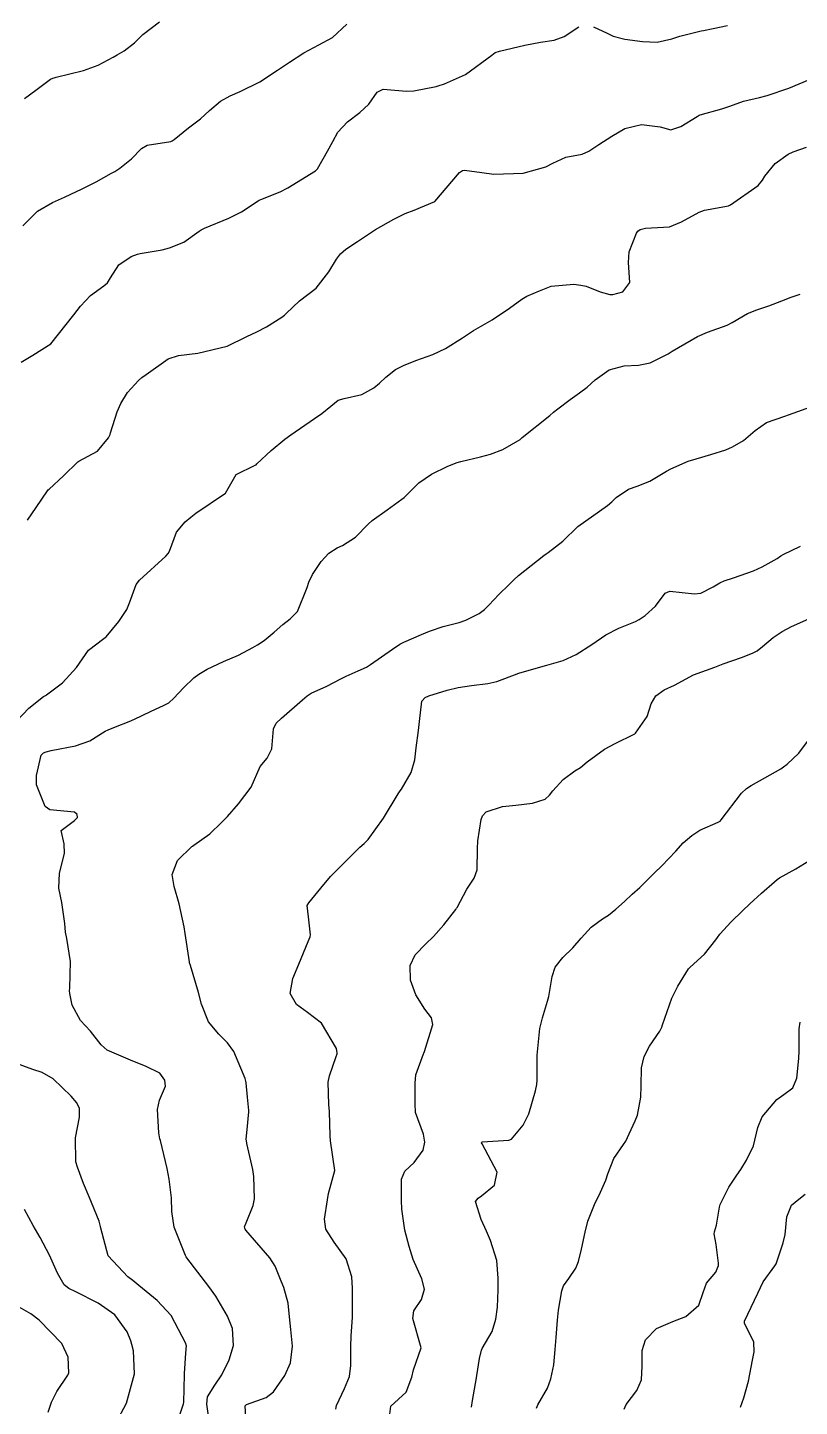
# Model space of a CAD drawing. Header units: metres. Extents: x 298520 to 308411, y 7433745 to 7450750.
# Drawn here: x 304928.8 to 304981.4, y 7438781.5 to 7438875.4 of the extents above; entities that cross this region are included whole.
import ezdxf

# ---------------------------------------------------------------- set-up
doc = ezdxf.new("R2010")
doc.units = ezdxf.units.M
doc.header["$LTSCALE"] = 10
doc.layers.add('Curvas de Nivel 1m', color=11, linetype='Continuous')
doc.layers.add('Curvas de Nivel 5m', color=15, linetype='Continuous')

msp = doc.modelspace()

# ---------------------------------------------------------------- linework, layer by layer
at = {"layer": 'Curvas de Nivel 1m', "flags": 128}
for points, elevation in [([(304928.623, 7438870.536), (304929.394, 7438871.089), (304930.404, 7438871.842), (304930.564, 7438871.92), (304930.644, 7438871.944), (304930.782, 7438871.976), (304932.649, 7438872.442), (304933.642, 7438872.811), (304934.658, 7438873.343), (304934.947, 7438873.501), (304935.425, 7438873.782), (304936.117, 7438874.327), (304936.674, 7438874.886), (304937.821, 7438875.753)], 724), ([(304928.41, 7438852.595), (304929.196, 7438853.071), (304930.423, 7438853.84), (304931.993, 7438855.817), (304932.452, 7438856.408), (304933.133, 7438857.133), (304934.038, 7438857.794), (304934.277, 7438857.99), (304934.478, 7438858.338), (304935.062, 7438859.209), (304935.899, 7438859.776), (304936.321, 7438859.947), (304936.496, 7438859.981), (304938.01, 7438860.238), (304938.502, 7438860.374), (304939.477, 7438860.762), (304940.52, 7438861.503), (304940.643, 7438861.596), (304940.874, 7438861.715), (304942.53, 7438862.395), (304943.389, 7438862.827), (304944.542, 7438863.581), (304944.599, 7438863.613), (304944.724, 7438863.668), (304946.02, 7438864.183), (304946.551, 7438864.457), (304948.437, 7438865.622), (304948.506, 7438865.679), (304948.565, 7438865.751), (304949.256, 7438866.941), (304949.603, 7438867.61), (304949.962, 7438868.243), (304950.606, 7438868.942), (304951.45, 7438869.587), (304952.052, 7438870.148), (304952.634, 7438870.972), (304953.042, 7438871.161), (304954.635, 7438871.025), (304955.127, 7438871.054), (304956.64, 7438871.356), (304956.779, 7438871.389), (304957.212, 7438871.521), (304958.65, 7438872.176), (304960.422, 7438873.482), (304960.665, 7438873.655), (304960.947, 7438873.757), (304962.67, 7438874.172), (304963.752, 7438874.359), (304964.674, 7438874.506), (304965.356, 7438874.743), (304966.349, 7438875.413)], 726), ([(304967.342, 7438875.4), (304968.274, 7438874.981), (304968.677, 7438874.776), (304969.476, 7438874.571), (304970.673, 7438874.403), (304971.69, 7438874.362), (304972.676, 7438874.592), (304973.222, 7438874.78), (304974.681, 7438875.137), (304974.826, 7438875.164), (304975.491, 7438875.302), (304976.468, 7438875.51)], 726), ([(304928.84, 7438841.854), (304929.43, 7438842.71), (304930.193, 7438843.841), (304930.242, 7438843.903), (304930.305, 7438843.962), (304931.293, 7438844.85), (304932.252, 7438845.811), (304932.333, 7438845.863), (304933.606, 7438846.531), (304934.349, 7438847.438), (304934.461, 7438847.68), (304934.495, 7438847.789), (304934.945, 7438849.207), (304935.187, 7438849.782), (304935.643, 7438850.519), (304936.397, 7438851.35), (304936.622, 7438851.545), (304936.905, 7438851.762), (304938.414, 7438852.817), (304939.106, 7438853.043), (304940.418, 7438853.207), (304942.423, 7438853.69), (304943.76, 7438854.346), (304944.433, 7438854.648), (304945.094, 7438855.006), (304946.134, 7438855.653), (304946.316, 7438855.781), (304946.447, 7438855.898), (304947.34, 7438856.756), (304948.473, 7438857.62), (304949.346, 7438858.749), (304949.862, 7438859.606), (304950.134, 7438859.968), (304950.503, 7438860.289), (304951.288, 7438860.812), (304952.437, 7438861.571), (304952.523, 7438861.624), (304953.756, 7438862.332), (304954.534, 7438862.707), (304955.141, 7438862.94), (304956.543, 7438863.53), (304958.236, 7438865.505), (304958.433, 7438865.634), (304958.565, 7438865.647), (304959.757, 7438865.488), (304960.562, 7438865.38), (304962.563, 7438865.45), (304964.113, 7438865.891), (304964.574, 7438866.143), (304965.456, 7438866.545), (304966.583, 7438866.743), (304967.032, 7438866.958), (304967.704, 7438867.393), (304968.599, 7438867.959), (304969.491, 7438868.484), (304970.607, 7438868.77), (304971.874, 7438868.61), (304972.604, 7438868.411), (304973.295, 7438868.634), (304974.403, 7438869.312), (304974.535, 7438869.389), (304974.615, 7438869.425), (304976.083, 7438869.833), (304976.624, 7438870.019), (304977.554, 7438870.351), (304978.633, 7438870.592), (304979.161, 7438870.728), (304980.643, 7438871.24), (304982.044, 7438871.831)], 727), ([(304928.116, 7438828.184), (304928.929, 7438829.048), (304929.925, 7438829.842), (304930.054, 7438829.921), (304930.135, 7438829.967), (304931.207, 7438830.764), (304932.163, 7438831.81), (304932.979, 7438832.998), (304934.034, 7438833.791), (304934.125, 7438833.85), (304934.185, 7438833.912), (304935.04, 7438834.942), (304935.59, 7438835.776), (304935.778, 7438836.214), (304936.23, 7438837.457), (304936.457, 7438837.767), (304938.249, 7438839.391), (304938.412, 7438839.578), (304938.487, 7438839.738), (304938.979, 7438841.027), (304939.553, 7438841.727), (304939.958, 7438842.052), (304940.289, 7438842.31), (304942.303, 7438843.69), (304943.043, 7438844.961), (304944.332, 7438845.59), (304944.387, 7438845.614), (304944.444, 7438845.669), (304945.417, 7438846.584), (304946.35, 7438847.344), (304946.75, 7438847.644), (304948.364, 7438848.763), (304948.874, 7438849.109), (304949.481, 7438849.609), (304949.982, 7438850.001), (304950.381, 7438850.126), (304951.577, 7438850.39), (304952.392, 7438850.843), (304952.791, 7438851.172), (304953.229, 7438851.562), (304953.868, 7438852.096), (304954.411, 7438852.374), (304955.259, 7438852.697), (304956.419, 7438853.125), (304957.283, 7438853.517), (304958.43, 7438854.258), (304959.174, 7438854.754), (304960.443, 7438855.48), (304961.643, 7438856.274), (304962.464, 7438856.873), (304962.823, 7438857.091), (304963.674, 7438857.438), (304964.233, 7438857.675), (304964.476, 7438857.77), (304966, 7438857.892), (304966.477, 7438857.835), (304966.842, 7438857.77), (304967.793, 7438857.39), (304968.47, 7438857.194), (304968.66, 7438857.189), (304969.336, 7438857.371), (304969.828, 7438858.018), (304969.736, 7438859.368), (304969.779, 7438860.092), (304970.272, 7438861.363), (304970.374, 7438861.512), (304970.525, 7438861.612), (304970.881, 7438861.71), (304972.528, 7438861.802), (304973.343, 7438862.139), (304974.538, 7438862.807), (304974.912, 7438862.933), (304976.542, 7438863.231), (304976.673, 7438863.288), (304978.557, 7438864.619), (304978.842, 7438864.975), (304979.009, 7438865.256), (304979.713, 7438866.111), (304980.586, 7438866.751), (304980.925, 7438866.9), (304981.85, 7438867.227)], 728), ([(304941.289, 7438779.959), (304941.029, 7438781.705), (304941.076, 7438782.197), (304941.576, 7438782.999), (304942.051, 7438783.693), (304942.567, 7438784.716), (304942.853, 7438785.681), (304942.778, 7438786.836), (304942.452, 7438787.688), (304941.653, 7438789.048), (304941.166, 7438789.705), (304939.682, 7438791.645), (304939.635, 7438791.72), (304939.583, 7438791.822), (304938.821, 7438793.729), (304938.653, 7438794.797), (304938.627, 7438795.731), (304938.48, 7438796.998), (304938.346, 7438797.734), (304937.881, 7438799.629), (304937.85, 7438799.739), (304937.779, 7438800.157), (304937.684, 7438801.742), (304937.809, 7438802.38), (304938.216, 7438803.339), (304938.185, 7438803.736), (304937.83, 7438804.217), (304936.917, 7438804.673), (304935.843, 7438805.108), (304934.247, 7438805.786), (304933.856, 7438806.14), (304933.134, 7438807.069), (304932.437, 7438807.804), (304931.883, 7438808.852), (304931.727, 7438809.648), (304931.7, 7438809.813), (304931.706, 7438810.003), (304931.753, 7438811.813), (304931.502, 7438813.38), (304931.421, 7438813.818), (304931.371, 7438814.4), (304931.168, 7438815.822), (304930.964, 7438816.806), (304931.006, 7438817.825), (304931.348, 7438819.161), (304931.327, 7438819.82), (304931.119, 7438820.732), (304932.037, 7438821.402), (304932.231, 7438821.617), (304932.211, 7438821.808), (304932.045, 7438821.97), (304930.346, 7438822.136), (304930.048, 7438822.371), (304929.456, 7438823.846), (304929.446, 7438824.473), (304929.765, 7438825.843), (304929.925, 7438826.011), (304930.095, 7438826.088), (304930.442, 7438826.18), (304932.1, 7438826.494), (304933.067, 7438826.836), (304934.11, 7438827.476), (304934.315, 7438827.584), (304934.817, 7438827.783), (304935.754, 7438828.136), (304936.118, 7438828.293), (304937.197, 7438828.827), (304938.128, 7438829.255), (304938.444, 7438829.423), (304938.801, 7438829.733), (304939.445, 7438830.425), (304940.154, 7438831.108), (304940.499, 7438831.374), (304941.065, 7438831.706), (304942.168, 7438832.233), (304943.185, 7438832.668), (304944.178, 7438833.18), (304944.489, 7438833.358), (304944.951, 7438833.662), (304945.619, 7438834.228), (304946.199, 7438834.744), (304946.71, 7438835.138), (304947.213, 7438835.635), (304947.864, 7438837.261), (304947.979, 7438837.624), (304948.238, 7438838.139), (304948.82, 7438839.041), (304949.336, 7438839.609), (304949.904, 7438839.957), (304950.261, 7438840.13), (304951.16, 7438840.697), (304952.024, 7438841.574), (304952.285, 7438841.811), (304953.306, 7438842.546), (304954.3, 7438843.272), (304954.456, 7438843.393), (304954.621, 7438843.547), (304955.468, 7438844.382), (304956.317, 7438844.982), (304957.428, 7438845.513), (304958.064, 7438845.767), (304958.328, 7438845.843), (304959.659, 7438846.161), (304960.336, 7438846.341), (304961.17, 7438846.642), (304962.351, 7438847.336), (304962.416, 7438847.395), (304962.491, 7438847.458), (304964.368, 7438848.967), (304964.617, 7438849.181), (304964.912, 7438849.425), (304965.751, 7438850.048), (304966.389, 7438850.496), (304966.911, 7438850.886), (304967.458, 7438851.394), (304968.41, 7438852.067), (304969.442, 7438852.34), (304970.413, 7438852.388), (304971.208, 7438852.559), (304972.421, 7438853.166), (304972.707, 7438853.336), (304974.433, 7438854.337), (304975.101, 7438854.639), (304976.441, 7438855.12), (304976.781, 7438855.285), (304977.824, 7438855.897), (304978.456, 7438856.157), (304979.29, 7438856.422), (304980.468, 7438856.882), (304980.723, 7438856.984), (304981.417, 7438857.231)], 729), ([(304949.806, 7438781.352), (304949.867, 7438781.597), (304950.4, 7438782.766), (304950.739, 7438783.588), (304950.844, 7438784.338), (304950.833, 7438785.588), (304950.865, 7438786.343), (304950.946, 7438787.587), (304950.961, 7438788.265), (304950.943, 7438789.587), (304950.9, 7438790.352), (304950.527, 7438791.592), (304949.694, 7438792.717), (304949.139, 7438793.606), (304949.044, 7438794.275), (304949.245, 7438795.605), (304949.322, 7438796.019), (304949.753, 7438797.6), (304949.449, 7438799.603), (304949.432, 7438799.95), (304949.376, 7438801.604), (304949.333, 7438802.08), (304949.288, 7438803.605), (304949.389, 7438804.045), (304949.849, 7438805.341), (304949.913, 7438805.539), (304949.915, 7438805.599), (304949.856, 7438805.889), (304948.852, 7438807.61), (304947.88, 7438808.342), (304947.147, 7438808.892), (304946.706, 7438809.638), (304946.888, 7438810.656), (304947.296, 7438811.629), (304947.939, 7438813.182), (304948.069, 7438813.491), (304948.09, 7438813.619), (304947.961, 7438814.844), (304947.872, 7438815.622), (304947.975, 7438815.81), (304948.785, 7438816.812), (304949.462, 7438817.605), (304949.72, 7438817.878), (304949.998, 7438818.152), (304950.723, 7438818.875), (304951.446, 7438819.586), (304951.751, 7438819.848), (304952.021, 7438820.119), (304953.068, 7438821.565), (304954.06, 7438823.219), (304954.19, 7438823.42), (304954.279, 7438823.548), (304954.941, 7438824.68), (304955.189, 7438825.539), (304955.278, 7438826.361), (304955.436, 7438827.537), (304955.507, 7438828.148), (304955.673, 7438829.535), (304955.886, 7438829.783), (304956.138, 7438829.89), (304957.386, 7438830.269), (304958.147, 7438830.46), (304959.039, 7438830.602), (304960.152, 7438830.732), (304960.771, 7438830.857), (304962.162, 7438831.398), (304962.205, 7438831.416), (304962.329, 7438831.458), (304964.168, 7438831.982), (304965.291, 7438832.299), (304966.176, 7438832.694), (304967.232, 7438833.394), (304968.19, 7438834.038), (304969.072, 7438834.493), (304970.199, 7438834.953), (304970.465, 7438835.092), (304970.853, 7438835.354), (304971.569, 7438835.99), (304972.226, 7438836.872), (304972.546, 7438837.017), (304974.226, 7438836.831), (304974.653, 7438836.879), (304975.489, 7438837.297), (304975.95, 7438837.579), (304976.237, 7438837.704), (304976.876, 7438837.917), (304978.244, 7438838.403), (304978.835, 7438838.666), (304979.85, 7438839.244), (304980.089, 7438839.408), (304980.257, 7438839.514), (304981.425, 7438840.069)], 731), ([(304953.307, 7438779.554), (304953.563, 7438781.55), (304954.595, 7438782.517), (304954.986, 7438783.536), (304955.092, 7438784.033), (304955.613, 7438785.53), (304955.051, 7438787.536), (304955.131, 7438788.042), (304955.646, 7438788.826), (304955.849, 7438789.527), (304955.663, 7438790.227), (304955.085, 7438791.536), (304954.801, 7438792.43), (304954.516, 7438793.542), (304954.316, 7438794.953), (304954.292, 7438795.544), (304954.283, 7438797.009), (304954.501, 7438797.543), (304955.147, 7438798.148), (304955.767, 7438798.987), (304955.877, 7438799.528), (304955.781, 7438800.068), (304955.244, 7438801.536), (304955.206, 7438802.139), (304955.222, 7438803.536), (304955.259, 7438804.108), (304955.781, 7438805.531), (304955.802, 7438805.582), (304955.855, 7438805.701), (304956.415, 7438807.522), (304956.328, 7438807.974), (304955.883, 7438808.583), (304955.265, 7438809.536), (304954.906, 7438810.542), (304954.883, 7438811.54), (304955.204, 7438812.263), (304955.938, 7438813.019), (304956.473, 7438813.522), (304957.167, 7438814.3), (304957.971, 7438815.356), (304958.028, 7438815.443), (304958.062, 7438815.499), (304958.732, 7438816.746), (304959.228, 7438817.488), (304959.424, 7438818.061), (304959.456, 7438819.486), (304959.488, 7438820.018), (304959.715, 7438821.483), (304959.805, 7438821.723), (304960.048, 7438822.003), (304961.162, 7438822.359), (304962.053, 7438822.448), (304963.204, 7438822.592), (304964.057, 7438822.86), (304964.362, 7438823.125), (304964.591, 7438823.425), (304965.293, 7438824.2), (304966.084, 7438824.784), (304966.469, 7438825.023), (304966.925, 7438825.398), (304968.102, 7438826.272), (304968.827, 7438826.652), (304970.112, 7438827.28), (304970.161, 7438827.311), (304970.215, 7438827.359), (304970.99, 7438828.485), (304971.275, 7438829.349), (304971.587, 7438829.9), (304972.147, 7438830.297), (304972.866, 7438830.616), (304974.163, 7438831.31), (304975.613, 7438831.851), (304976.171, 7438832.062), (304977.408, 7438832.504), (304978.178, 7438832.789), (304978.488, 7438832.948), (304978.837, 7438833.253), (304979.579, 7438833.856), (304980.193, 7438834.268), (304980.824, 7438834.606), (304982.203, 7438835.22)], 732), ([(304959.057, 7438781.485), (304959.107, 7438781.945), (304959.382, 7438783.482), (304959.412, 7438783.655), (304959.603, 7438784.812), (304959.719, 7438785.372), (304959.765, 7438785.478), (304960.445, 7438786.651), (304960.7, 7438787.469), (304960.81, 7438788.3), (304960.866, 7438789.468), (304960.869, 7438790.264), (304960.766, 7438791.469), (304960.344, 7438792.826), (304960.071, 7438793.476), (304959.715, 7438794.27), (304959.322, 7438795.484), (304959.495, 7438795.722), (304959.737, 7438795.874), (304960.616, 7438796.6), (304960.791, 7438797.47), (304959.772, 7438799.409), (304959.739, 7438799.48), (304959.74, 7438799.514), (304959.774, 7438799.537), (304961.584, 7438799.654), (304961.777, 7438799.736), (304962.561, 7438800.679), (304962.947, 7438801.443), (304963.402, 7438803.019), (304963.492, 7438803.435), (304963.512, 7438803.75), (304963.509, 7438805.435), (304963.703, 7438807.264), (304963.739, 7438807.432), (304963.878, 7438807.987), (304964.208, 7438809.108), (304964.306, 7438809.426), (304964.543, 7438810.794), (304964.751, 7438811.422), (304965.269, 7438812.077), (304965.936, 7438812.752), (304966.51, 7438813.401), (304967.189, 7438814.156), (304967.963, 7438814.729), (304968.368, 7438814.975), (304968.879, 7438815.371), (304969.448, 7438815.895), (304969.983, 7438816.389), (304970.496, 7438816.847), (304971.009, 7438817.35), (304971.495, 7438817.848), (304972.003, 7438818.314), (304972.949, 7438819.326), (304973.46, 7438819.88), (304974.029, 7438820.388), (304974.583, 7438820.756), (304975.824, 7438821.292), (304975.969, 7438821.365), (304976.045, 7438821.45), (304977.42, 7438823.27), (304977.748, 7438823.584), (304978.071, 7438823.789), (304979.013, 7438824.317), (304980.088, 7438824.933), (304980.274, 7438825.054), (304980.518, 7438825.236), (304981.33, 7438825.998), (304982.111, 7438827.059)], 733), ([(304963.468, 7438781.431), (304963.565, 7438781.646), (304964.219, 7438782.781), (304964.452, 7438783.421), (304964.641, 7438784.376), (304964.741, 7438785.419), (304964.814, 7438786.226), (304964.901, 7438787.417), (304964.956, 7438788.101), (304965.201, 7438789.415), (304965.317, 7438789.755), (304965.665, 7438790.247), (304966.136, 7438790.945), (304966.32, 7438791.404), (304966.539, 7438792.245), (304966.772, 7438793.394), (304966.959, 7438794.146), (304967.455, 7438795.384), (304967.738, 7438795.925), (304968.197, 7438796.927), (304968.328, 7438797.374), (304968.729, 7438798.405), (304969.395, 7438799.364), (304969.548, 7438799.591), (304969.784, 7438800.098), (304970.19, 7438800.963), (304970.344, 7438801.355), (304970.579, 7438802.588), (304970.597, 7438803.352), (304970.619, 7438804.574), (304970.803, 7438805.35), (304971.158, 7438806.049), (304971.87, 7438807.083), (304971.992, 7438807.338), (304972.053, 7438807.516), (304972.687, 7438809.328), (304973.087, 7438810.141), (304973.807, 7438811.312), (304973.924, 7438811.433), (304974.912, 7438812.321), (304975.683, 7438813.293), (304975.787, 7438813.45), (304975.949, 7438813.667), (304976.723, 7438814.517), (304977.487, 7438815.267), (304977.978, 7438815.732), (304978.774, 7438816.463), (304979.66, 7438817.243), (304979.838, 7438817.398), (304979.996, 7438817.505), (304981.108, 7438818.123), (304982.007, 7438818.667)], 734), ([(304938.984, 7438780.291), (304939.458, 7438781.721), (304939.472, 7438781.813), (304939.518, 7438783.721), (304939.519, 7438783.785), (304939.605, 7438785.159), (304939.644, 7438785.688), (304939.638, 7438785.72), (304939.614, 7438785.813), (304938.607, 7438787.73), (304937.648, 7438788.749), (304936.409, 7438789.759), (304936, 7438790.099), (304935.669, 7438790.354), (304934.319, 7438791.784), (304933.823, 7438793.668), (304933.808, 7438793.789), (304933.708, 7438794.136), (304933.029, 7438795.801), (304932.652, 7438796.717), (304932.227, 7438797.813), (304932.132, 7438798.189), (304932.103, 7438799.815), (304932.375, 7438801.231), (304932.371, 7438801.811), (304932.185, 7438802.193), (304931.811, 7438802.663), (304930.591, 7438803.832), (304929.829, 7438804.258), (304929.209, 7438804.469), (304927.839, 7438804.96)], 728), ([(304977.345, 7438781.492), (304977.571, 7438782.119), (304977.899, 7438783.265), (304978.175, 7438784.691), (304978.274, 7438785.26), (304978.267, 7438785.908), (304977.632, 7438787.208), (304977.613, 7438787.27), (304977.614, 7438787.289), (304977.634, 7438787.337), (304978.527, 7438789.257), (304978.892, 7438790.024), (304979.681, 7438791.108), (304979.743, 7438791.178), (304979.77, 7438791.239), (304980.254, 7438792.678), (304980.398, 7438793.233), (304980.505, 7438794.449), (304980.822, 7438795.229), (304981.317, 7438795.644), (304981.74, 7438795.977)], 736), ([(304934.867, 7438780.459), (304935.563, 7438781.77), (304936.125, 7438783.762), (304936.043, 7438785.327), (304935.933, 7438785.765), (304935.857, 7438786.008), (304935.621, 7438786.612), (304934.787, 7438787.778), (304933.645, 7438788.564), (304932.124, 7438789.344), (304931.659, 7438789.573), (304931.332, 7438789.823), (304930.88, 7438790.619), (304930.324, 7438791.834), (304929.695, 7438793.035), (304929.217, 7438793.845), (304928.624, 7438794.946)], 727), ([(304930.237, 7438781.152), (304930.459, 7438781.831), (304930.835, 7438782.563), (304931.581, 7438783.662), (304931.643, 7438783.819), (304931.599, 7438784.891), (304931.178, 7438785.824), (304929.629, 7438787.412), (304929.054, 7438787.846), (304927.645, 7438788.664)], 726)]:
    msp.add_lwpolyline(points, dxfattribs=dict(at, elevation=elevation))
at = {"layer": 'Curvas de Nivel 5m', "flags": 128}
for points, elevation in [([(304928.523, 7438861.86), (304929.514, 7438862.869), (304930.539, 7438863.452), (304931.364, 7438863.828), (304932.549, 7438864.393), (304933.499, 7438864.855), (304934.56, 7438865.45), (304934.772, 7438865.577), (304935.108, 7438865.785), (304935.913, 7438866.436), (304936.583, 7438867.13), (304936.989, 7438867.362), (304938.591, 7438867.613), (304938.682, 7438867.649), (304938.808, 7438867.738), (304939.8, 7438868.529), (304940.607, 7438869.15), (304941.231, 7438869.711), (304941.969, 7438870.353), (304942.628, 7438870.711), (304943.308, 7438871.008), (304944.643, 7438871.67), (304945.845, 7438872.464), (304946.656, 7438872.999), (304947.635, 7438873.635), (304948.669, 7438874.188), (304949.593, 7438874.692), (304950.56, 7438875.601)], 725), ([(304943.756, 7438779.668), (304943.658, 7438781.573), (304943.739, 7438781.668), (304945.073, 7438782.15), (304945.572, 7438782.533), (304946.354, 7438783.638), (304946.725, 7438784.504), (304946.876, 7438785.631), (304946.762, 7438786.771), (304946.661, 7438787.635), (304946.576, 7438788.57), (304946.281, 7438789.641), (304946.099, 7438790.075), (304945.677, 7438791.077), (304945.326, 7438791.654), (304943.702, 7438793.531), (304943.643, 7438793.611), (304943.618, 7438793.671), (304943.612, 7438793.763), (304943.708, 7438794.036), (304944.188, 7438795.203), (304944.289, 7438795.664), (304944.235, 7438797.178), (304944.162, 7438797.666), (304943.771, 7438799.441), (304943.727, 7438799.625), (304943.719, 7438799.671), (304943.715, 7438799.73), (304943.784, 7438800.378), (304943.895, 7438801.576), (304943.895, 7438801.669), (304943.812, 7438802.575), (304943.708, 7438803.557), (304943.698, 7438803.672), (304943.655, 7438803.843), (304942.882, 7438805.685), (304942.451, 7438806.283), (304941.865, 7438806.874), (304941.158, 7438807.707), (304940.682, 7438808.915), (304940.475, 7438809.714), (304939.92, 7438811.542), (304939.864, 7438811.721), (304939.849, 7438811.795), (304939.568, 7438813.724), (304939.493, 7438814.181), (304939.158, 7438815.728), (304938.805, 7438816.911), (304938.688, 7438817.733), (304939.037, 7438818.695), (304940.012, 7438819.634), (304940.064, 7438819.668), (304940.146, 7438819.719), (304941.235, 7438820.497), (304942.037, 7438821.265), (304942.247, 7438821.48), (304942.451, 7438821.686), (304943.186, 7438822.545), (304944.063, 7438823.67), (304944.659, 7438825.089), (304945.133, 7438825.66), (304945.467, 7438826.289), (304945.566, 7438827.655), (304945.745, 7438828.025), (304946.12, 7438828.375), (304947.542, 7438829.629), (304947.859, 7438829.902), (304948.14, 7438830.072), (304949.208, 7438830.548), (304950.155, 7438831.047), (304950.518, 7438831.236), (304951.34, 7438831.588), (304951.896, 7438831.852), (304952.167, 7438832.021), (304953.682, 7438833.062), (304954.181, 7438833.403), (304954.271, 7438833.461), (304954.445, 7438833.547), (304955.655, 7438834.072), (304956.194, 7438834.3), (304957.111, 7438834.604), (304958.204, 7438834.883), (304958.671, 7438835.031), (304959.566, 7438835.486), (304959.937, 7438835.762), (304960.219, 7438836.056), (304960.903, 7438836.796), (304961.617, 7438837.466), (304961.926, 7438837.773), (304962.239, 7438838.069), (304963.958, 7438839.434), (304964.128, 7438839.559), (304964.256, 7438839.647), (304965.272, 7438840.416), (304966.283, 7438841.41), (304968.297, 7438842.838), (304968.594, 7438843.083), (304968.894, 7438843.374), (304969.726, 7438843.949), (304970.311, 7438844.157), (304971.175, 7438844.491), (304972.321, 7438845.17), (304972.607, 7438845.336), (304973.785, 7438845.864), (304974.334, 7438846.023), (304975.338, 7438846.3), (304976.343, 7438846.635), (304976.801, 7438846.829), (304977.551, 7438847.272), (304978.36, 7438847.954), (304979.124, 7438848.494), (304980.37, 7438848.93), (304980.608, 7438849), (304981.258, 7438849.231), (304982.076, 7438849.524)], 730), ([(304969.425, 7438781.362), (304969.566, 7438781.672), (304970.303, 7438782.625), (304970.619, 7438783.35), (304970.668, 7438784.278), (304970.657, 7438785.35), (304970.884, 7438786.083), (304971.628, 7438786.845), (304972.751, 7438787.323), (304973.636, 7438787.653), (304974.514, 7438788.431), (304974.816, 7438789.298), (304975.034, 7438789.925), (304975.674, 7438790.673), (304975.845, 7438791.124), (304975.857, 7438791.288), (304975.696, 7438792.555), (304975.56, 7438793.291), (304975.579, 7438793.417), (304975.712, 7438793.882), (304975.921, 7438795.097), (304975.972, 7438795.288), (304976.568, 7438796.459), (304977.111, 7438797.276), (304977.366, 7438797.665), (304977.763, 7438798.291), (304978.23, 7438799.263), (304978.54, 7438800.51), (304978.835, 7438801.255), (304979.815, 7438802.427), (304980.289, 7438802.765), (304980.905, 7438803.229), (304981.173, 7438803.886), (304981.313, 7438805.225), (304981.349, 7438805.734), (304981.347, 7438807.225), (304981.413, 7438807.689)], 735)]:
    msp.add_lwpolyline(points, dxfattribs=dict(at, elevation=elevation))

doc.saveas('drawing.dxf')
